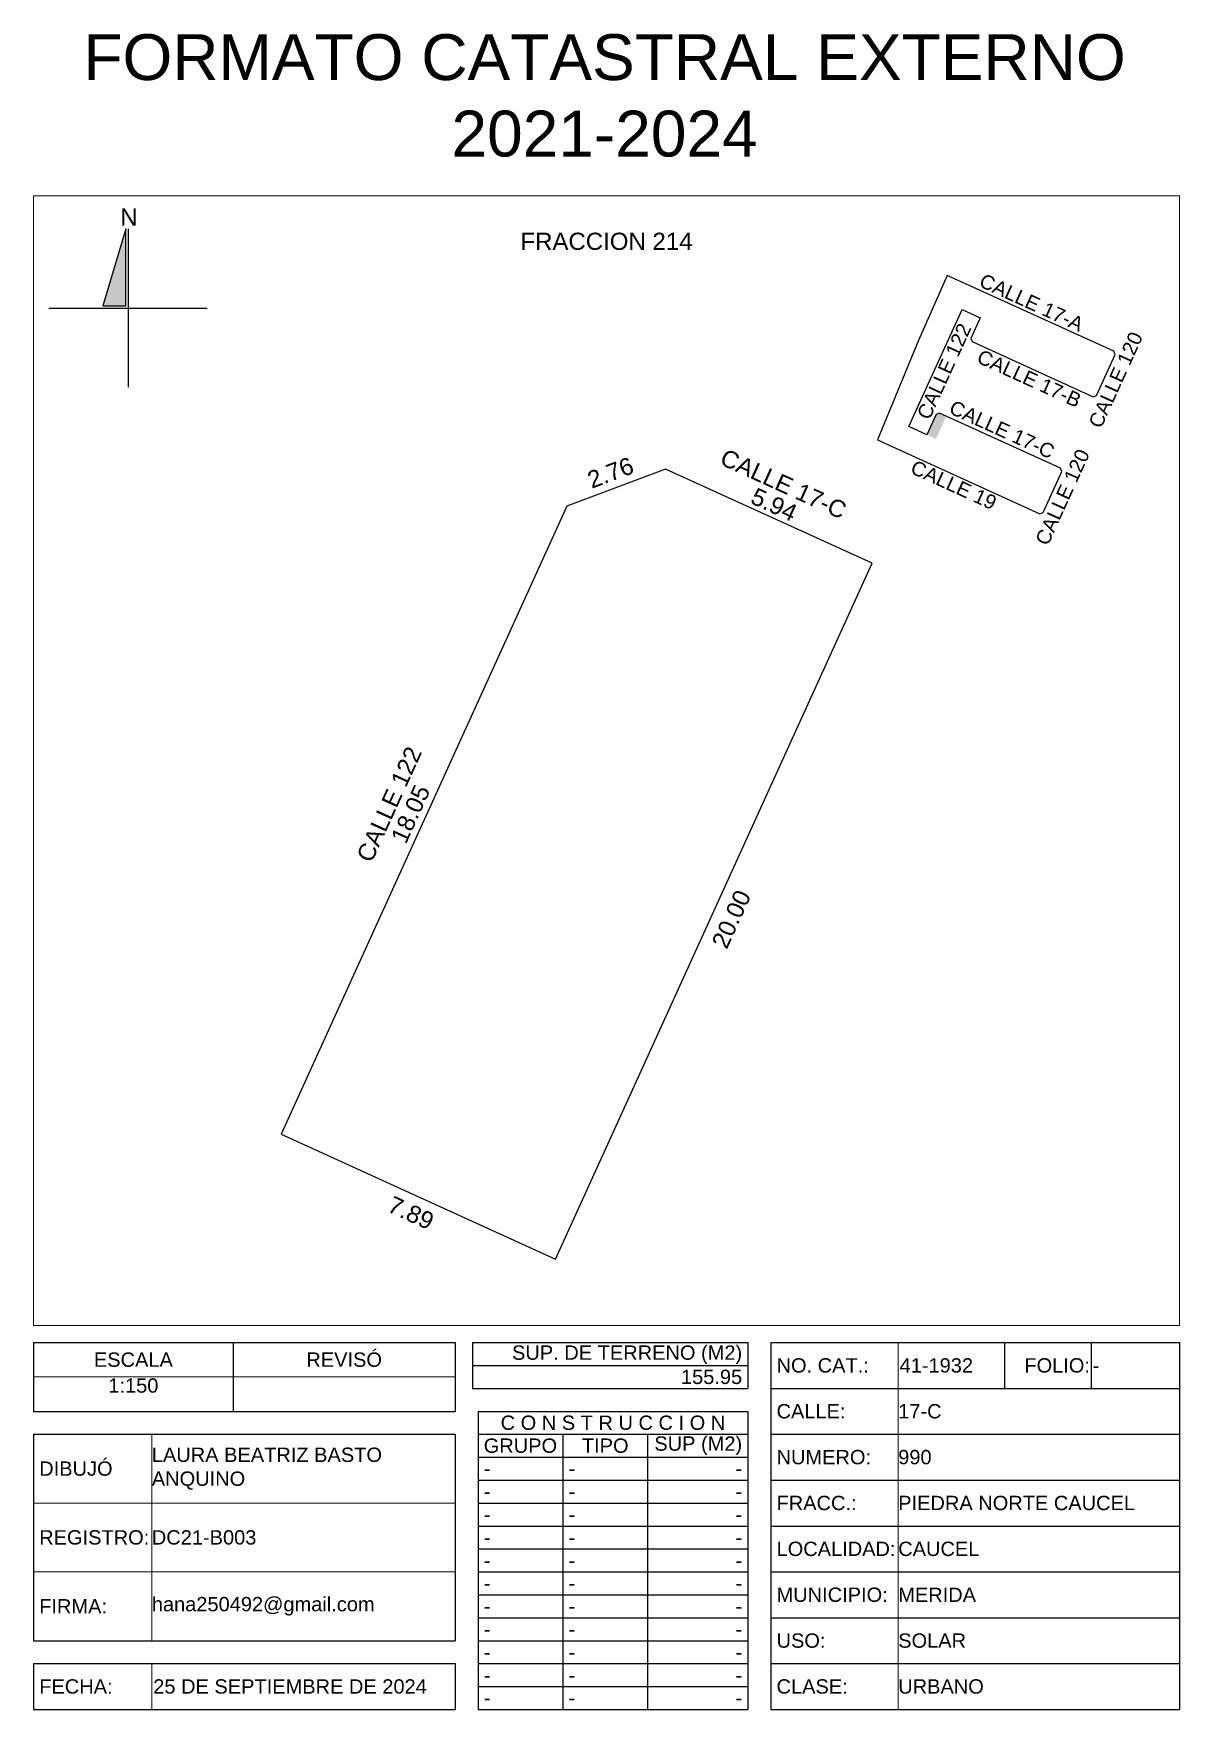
# Model space of a CAD drawing. Header units: inches. Extents: x 163.5 to 193.5, y 30.1 to 74.
import ezdxf

# ---------------------------------------------------------------- set-up
doc = ezdxf.new("R2010")
doc.units = ezdxf.units.IN
doc.header["$MEASUREMENT"] = 0
doc.layers.add('_DIV LOTES', color=7, linetype='Continuous')
doc.styles.add('Formato', font='arial.ttf')
doc.styles.add('Localizacion', font='arial.ttf')
doc.styles.get("Standard").update_dxf_attribs({"font": 'arial.ttf'})
doc.styles.add('Terreno', font='arial.ttf')
doc.dimstyles.new('T-100', dxfattribs={"dimscale": 0, "dimtxt": 0.45, "dimasz": 0.18, "dimexe": 0.18, "dimexo": 0.0625, "dimgap": 0.0905, "dimtad": 0, "dimzin": 1, "dimdsep": 46, "dimtxsty": 'Terreno', "dimblk": 'NONE', "dimcen": 0, "dimse1": 1, "dimse2": 1, "dimsd1": 1, "dimsd2": 1, "dimclrt": 256, "dimadec": 0, "dimazin": 0, "dimtfac": 1, "dimtix": 1, "dimtofl": 0, "dimtmove": 2, "dimatfit": 3, "dimldrblk": 'NONE', "dimfxl": 1, "dimtolj": 1, "dimarcsym": 0})
doc.dimstyles.new('U-100', dxfattribs={"dimscale": 0, "dimtxt": 0.375, "dimasz": 0.18, "dimexe": 0.18, "dimexo": 0.0625, "dimgap": 0.0905, "dimtad": 0, "dimzin": 1, "dimdsep": 46, "dimtxsty": 'Terreno', "dimblk": 'NONE', "dimcen": 0, "dimse1": 1, "dimse2": 1, "dimsd1": 1, "dimsd2": 1, "dimclrt": 256, "dimadec": 0, "dimazin": 0, "dimtfac": 1, "dimtix": 1, "dimtofl": 0, "dimtmove": 2, "dimatfit": 3, "dimldrblk": 'NONE', "dimfxl": 1, "dimtolj": 1, "dimarcsym": 0})

# ---------------------------------------------------------------- blocks, each defined once
blk = doc.blocks.new('*T4')
at = {"color": 0, "linetype": 'ByBlock', "lineweight": -2, "transparency": 16777216}
for p, q in [((0, 0), (11.036, 0)), ((0, 0), (0, -1.8)), ((5.23, 0), (5.23, -1.8)), ((11.036, 0), (11.036, -1.8)), ((0, -1.8), (11.036, -1.8))]:
    blk.add_line(p, q, dxfattribs=at)
at = {"layer": 'Defpoints', "color": 8, "linetype": 'ByBlock', "lineweight": 0, "transparency": 16777216}
blk.add_line((0, -0.9), (11.036, -0.9), dxfattribs=at)
at = {"color": 0, "lineweight": 18, "transparency": 16777216, "char_height": 0.375}
for s, insert, width, attachment_point in [('{\\C256;ESCALA}', (2.615, -0.45), 5.15762, 5), ('REVISÓ', (8.133, -0.45), 5.73486, 5), ('1:150', (2.615, -0.936), 5.15762, 2)]:
    blk.add_mtext(s, dxfattribs=dict(at, insert=insert, width=width, attachment_point=attachment_point))
blk = doc.blocks.new('*T5')
at = {"color": 0, "lineweight": -2, "transparency": 16777216}
for p, q in [((0, 0), (7.21, 0)), ((0, 0), (0, -0.6)), ((7.21, 0), (7.21, -0.6)), ((0, -0.6), (7.21, -0.6))]:
    blk.add_line(p, q, dxfattribs=at)
at = {"color": 0, "lineweight": 18, "transparency": 16777216, "insert": (7.06, -0.3), "char_height": 0.375, "width": 6.90975, "attachment_point": 6}
blk.add_mtext('155.95', dxfattribs=at)
blk = doc.blocks.new('*T6')
at = {"color": 0, "lineweight": -2, "transparency": 16777216}
for p, q in [((0, 0), (7.21, 0)), ((0, 0), (0, -0.6)), ((7.21, 0), (7.21, -0.6)), ((0, -0.6), (7.21, -0.6))]:
    blk.add_line(p, q, dxfattribs=at)
at = {"color": 0, "lineweight": 18, "transparency": 16777216, "insert": (7.06, -0.564), "char_height": 0.375, "width": 6.90975, "attachment_point": 9}
blk.add_mtext('{\\C256;  SUP. DE TERRENO (M2)   }', dxfattribs=at)
blk = doc.blocks.new('*T7')
at = {"color": 0, "lineweight": -2, "transparency": 16777216}
for p, q in [((0, 0), (3.336, 0)), ((0, 0), (0, -9.6)), ((0, -1.2), (3.336, -1.2)), ((0, -2.4), (3.336, -2.4)), ((0, -3.6), (3.336, -3.6)), ((0, -4.8), (3.336, -4.8)), ((0, -6), (3.336, -6)), ((0, -7.2), (3.336, -7.2)), ((0, -8.4), (3.336, -8.4)), ((0, -9.6), (3.336, -9.6))]:
    blk.add_line(p, q, dxfattribs=at)
at = {"layer": 'Defpoints', "color": 8, "linetype": 'ByBlock', "lineweight": 0, "transparency": 16777216}
blk.add_line((3.336, 0), (3.336, -9.6), dxfattribs=at)
at = {"color": 0, "lineweight": 18, "transparency": 16777216, "char_height": 0.375, "width": 3.03551, "attachment_point": 4, "style": 'Formato'}
for s, insert in [('NO. CAT.:', (0.15, -0.6)), ('CALLE:', (0.15, -1.8)), ('NUMERO:', (0.15, -3)), ('FRACC.:', (0.15, -4.2)), ('LOCALIDAD:', (0.15, -5.4)), ('MUNICIPIO:', (0.15, -6.6)), ('CLASE:', (0.15, -9))]:
    blk.add_mtext(s, dxfattribs=dict(at, insert=insert))
at = {"color": 0, "lineweight": 18, "transparency": 16777216, "insert": (0.15, -7.8), "char_height": 0.375, "width": 3.03551, "attachment_point": 4}
blk.add_mtext('USO:', dxfattribs=at)
blk = doc.blocks.new('*T8')
at = {"color": 0, "lineweight": -2, "transparency": 16777216}
for p, q in [((0, 0), (7.363, 0)), ((7.363, 0), (7.363, -8.4)), ((0, -1.2), (7.363, -1.2)), ((0, -2.4), (7.363, -2.4)), ((0, -3.6), (7.363, -3.6)), ((0, -4.8), (7.363, -4.8)), ((0, -6), (7.363, -6)), ((0, -7.2), (7.363, -7.2)), ((0, -8.4), (7.363, -8.4))]:
    blk.add_line(p, q, dxfattribs=at)
at = {"layer": 'Defpoints', "color": 8, "linetype": 'ByBlock', "lineweight": 0, "transparency": 16777216}
blk.add_line((0, 0), (0, -8.4), dxfattribs=at)
at = {"color": 0, "lineweight": 18, "transparency": 16777216, "char_height": 0.375, "width": 7.363, "attachment_point": 4}
for s, insert in [('17-C', (0, -0.6)), ('990', (0, -1.8)), ('PIEDRA NORTE CAUCEL', (0, -3)), ('CAUCEL', (0, -4.2)), ('MERIDA', (0, -5.4)), ('SOLAR', (0, -6.6)), ('URBANO', (0, -7.8))]:
    blk.add_mtext(s, dxfattribs=dict(at, insert=insert))
blk = doc.blocks.new('*T9')
at = {"color": 0, "lineweight": -2, "transparency": 16777216}
for p, q in [((0, 0), (2.782, 0)), ((2.782, 0), (2.782, -1.2)), ((0, -1.2), (2.782, -1.2))]:
    blk.add_line(p, q, dxfattribs=at)
at = {"layer": 'Defpoints', "color": 8, "linetype": 'ByBlock', "lineweight": 0, "transparency": 16777216}
blk.add_line((0, 0), (0, -1.2), dxfattribs=at)
at = {"color": 0, "lineweight": 18, "transparency": 16777216, "insert": (0.036, -0.6), "char_height": 0.375, "width": 2.7103, "attachment_point": 4}
blk.add_mtext('41-1932', dxfattribs=at)
blk = doc.blocks.new('*T10')
at = {"color": 0, "lineweight": -2, "transparency": 16777216}
for p, q in [((0, 0), (2.273, 0)), ((0, 0), (0, -1.2)), ((0, -1.2), (2.273, -1.2))]:
    blk.add_line(p, q, dxfattribs=at)
at = {"layer": 'Defpoints', "color": 8, "linetype": 'ByBlock', "lineweight": 0, "transparency": 16777216}
blk.add_line((2.273, 0), (2.273, -1.2), dxfattribs=at)
at = {"color": 0, "lineweight": 18, "transparency": 16777216, "insert": (2.237, -0.6), "char_height": 0.375, "width": 2.2007, "attachment_point": 6}
blk.add_mtext(' FOLIO:', dxfattribs=at)
blk = doc.blocks.new('*T11')
at = {"color": 0, "lineweight": -2, "transparency": 16777216}
for p, q in [((0, 0), (2.308, 0)), ((2.308, 0), (2.308, -1.2)), ((0, -1.2), (2.308, -1.2))]:
    blk.add_line(p, q, dxfattribs=at)
at = {"layer": 'Defpoints', "color": 8, "linetype": 'ByBlock', "lineweight": 0, "transparency": 16777216}
blk.add_line((0, 0), (0, -1.2), dxfattribs=at)
at = {"color": 0, "lineweight": 18, "transparency": 16777216, "insert": (0.036, -0.6), "char_height": 0.375, "width": 2.236, "attachment_point": 4}
blk.add_mtext('-', dxfattribs=at)
blk = doc.blocks.new('*T12')
at = {"color": 0, "lineweight": -2, "transparency": 16777216}
for p, q in [((0, 0), (3.098, 0)), ((0, 0), (0, -1.2)), ((0, -1.2), (3.098, -1.2))]:
    blk.add_line(p, q, dxfattribs=at)
at = {"layer": 'Defpoints', "color": 8, "linetype": 'ByBlock', "lineweight": 0, "transparency": 16777216}
blk.add_line((3.098, 0), (3.098, -1.2), dxfattribs=at)
at = {"color": 0, "lineweight": 18, "transparency": 16777216, "insert": (0.15, -0.6), "char_height": 0.375, "width": 2.79829, "attachment_point": 4}
blk.add_mtext('{\\C256;FECHA:}', dxfattribs=at)
blk = doc.blocks.new('*T13')
at = {"color": 0, "lineweight": -2, "transparency": 16777216}
for p, q in [((0, 0), (7.938, 0)), ((7.938, 0), (7.938, -1.2)), ((0, -1.2), (7.938, -1.2))]:
    blk.add_line(p, q, dxfattribs=at)
at = {"layer": 'Defpoints', "color": 8, "linetype": 'ByBlock', "lineweight": 0, "transparency": 16777216}
blk.add_line((0, 0), (0, -1.2), dxfattribs=at)
at = {"color": 0, "lineweight": 18, "transparency": 16777216, "insert": (0.036, -0.6), "char_height": 0.375, "width": 7.86619, "attachment_point": 4}
blk.add_mtext('{\\C256;25 DE SEPTIEMBRE DE 2024}', dxfattribs=at)
blk = doc.blocks.new('*T14')
at = {"color": 0, "lineweight": -2, "transparency": 16777216}
for p, q in [((0, 0), (7.065, 0)), ((0, 0), (0, -7.8)), ((7.065, 0), (7.065, -7.8)), ((0, -0.6), (7.065, -0.6)), ((2.22, -0.6), (2.22, -7.8)), ((4.44, -0.6), (4.44, -7.8)), ((0, -1.2), (7.065, -1.2)), ((0, -1.8), (7.065, -1.8)), ((0, -2.4), (7.065, -2.4)), ((0, -3), (7.065, -3)), ((0, -3.6), (7.065, -3.6)), ((0, -4.2), (7.065, -4.2)), ((0, -4.8), (7.065, -4.8)), ((0, -5.4), (7.065, -5.4)), ((0, -6), (7.065, -6)), ((0, -6.6), (7.065, -6.6)), ((0, -7.2), (7.065, -7.2)), ((0, -7.8), (7.065, -7.8))]:
    blk.add_line(p, q, dxfattribs=at)
at = {"color": 0, "lineweight": 18, "transparency": 16777216, "char_height": 0.375}
for s, insert, width, attachment_point in [('{\\C256;C O N S T R U C C I O N}', (3.532, -0.3), 7.065, 5), ('GRUPO', (1.11, -0.9), 2.22, 5), ('TIPO', (3.33, -0.9), 2.22, 5), ('SUP (M2)', (6.915, -0.9), 2.325, 6), ('-', (0.15, -1.5), 1.92, 4), ('-', (2.37, -1.5), 1.92, 4), ('-', (0.15, -2.1), 1.92, 4), ('-', (2.37, -2.1), 1.92, 4), ('-', (0.15, -2.7), 1.92, 4), ('-', (2.37, -2.7), 1.92, 4), ('-', (0.15, -3.3), 1.92, 4), ('-', (2.37, -3.3), 1.92, 4), ('-', (0.15, -3.9), 1.92, 4), ('-', (2.37, -3.9), 1.92, 4), ('-', (0.15, -4.5), 1.92, 4), ('-', (2.37, -4.5), 1.92, 4), ('-', (0.15, -5.1), 1.92, 4), ('-', (2.37, -5.1), 1.92, 4), ('-', (0.15, -5.7), 1.92, 4), ('-', (2.37, -5.7), 1.92, 4), ('-', (0.15, -6.3), 1.92, 4), ('-', (2.37, -6.3), 1.92, 4), ('-', (0.15, -6.9), 1.92, 4), ('-', (2.37, -6.9), 1.92, 4), ('-', (0.15, -7.5), 1.92, 4), ('-', (2.37, -7.5), 1.92, 4), ('-', (6.915, -7.5), 2.325, 6)]:
    blk.add_mtext(s, dxfattribs=dict(at, insert=insert, width=width, attachment_point=attachment_point))
at = {"color": 0, "lineweight": 18, "transparency": 16777216, "char_height": 0.375, "width": 2.325, "attachment_point": 6, "style": 'Formato'}
for insert in [(6.915, -1.5), (6.915, -2.1), (6.915, -2.7), (6.915, -3.3), (6.915, -3.9), (6.915, -4.5), (6.915, -5.1), (6.915, -5.7), (6.915, -6.3), (6.915, -6.9)]:
    blk.add_mtext('-', dxfattribs=dict(at, insert=insert))
blk = doc.blocks.new('*T15')
at = {"color": 0, "lineweight": -2, "transparency": 16777216}
for p, q in [((0, 0), (11.036, 0)), ((0, 0), (0, -5.4)), ((11.036, 0), (11.036, -5.4)), ((0, -5.4), (11.036, -5.4))]:
    blk.add_line(p, q, dxfattribs=at)
at = {"layer": 'Defpoints', "color": 8, "linetype": 'ByBlock', "lineweight": 0, "transparency": 16777216}
for p, q in [((3.098, 0), (3.098, -5.4)), ((0, -1.8), (11.036, -1.8)), ((0, -3.6), (11.036, -3.6))]:
    blk.add_line(p, q, dxfattribs=at)
at = {"color": 0, "lineweight": 18, "transparency": 16777216, "char_height": 0.375, "width": 7.93819, "attachment_point": 4, "style": 'Formato'}
for s, insert in [('LAURA BEATRIZ BASTO ANQUINO', (3.098, -0.9)), ('DC21-B003', (3.098, -2.7)), ('hana250492@gmail.com', (3.098, -4.5))]:
    blk.add_mtext(s, dxfattribs=dict(at, insert=insert))
at = {"color": 0, "lineweight": 18, "transparency": 16777216, "char_height": 0.375, "width": 2.79829, "attachment_point": 4}
for s, insert in [('DIBUJÓ', (0.15, -0.9)), ('REGISTRO:', (0.15, -2.7)), ('FIRMA:', (0.15, -4.5))]:
    blk.add_mtext(s, dxfattribs=dict(at, insert=insert))
blk = doc.blocks.new('Norte')
blk.add_hatch(color=256).paths.add_polyline_path([(2254.291, 2179.168), (2254.691, 2179.168), (2254.691, 2180.508)])
for p, q in [((2254.731, 2180.508), (2254.731, 2177.748)), ((2253.351, 2179.128), (2256.111, 2179.128))]:
    blk.add_line(p, q)
blk.add_lwpolyline([(2254.691, 2180.508), (2254.291, 2179.168), (2254.691, 2179.168)], close=True)
at = {"insert": (2254.595, 2180.866), "char_height": 0.3, "width": 0.27128, "attachment_point": 1, "style": 'Localizacion'}
blk.add_mtext('N', dxfattribs=at)
blk = doc.blocks.new('*D20')
at = {"layer": 'Defpoints', "color": 0, "transparency": 16777216}
for p in [(187.62, 68.057), (187.439, 67.659), (191.799, 65.674)]:
    blk.add_point(p, dxfattribs=at)
at = {"transparency": 16777216, "insert": (189.644, 66.949), "char_height": 0.375, "attachment_point": 5, "rotation": 335.528, "style": 'Terreno'}
blk.add_mtext('\\A1;CALLE 17-A', dxfattribs=at)
blk = doc.blocks.new('_None')
blk = doc.blocks.new('*D21')
at = {"layer": 'Defpoints', "color": 0, "transparency": 16777216}
for p in [(185.614, 63.357), (189.864, 61.422), (189.723, 61.112)]:
    blk.add_point(p, dxfattribs=at)
at = {"transparency": 16777216, "insert": (187.607, 62.174), "char_height": 0.375, "attachment_point": 5, "rotation": 335.528, "style": 'Terreno'}
blk.add_mtext('\\A1;CALLE 19', dxfattribs=at)
blk = doc.blocks.new('*D22')
at = {"layer": 'Defpoints', "color": 0, "transparency": 16777216}
for p in [(190.437, 62.527), (190.625, 62.442), (189.948, 61.454)]:
    blk.add_point(p, dxfattribs=at)
at = {"transparency": 16777216, "insert": (190.457, 61.857), "char_height": 0.375, "attachment_point": 5, "rotation": 65.528, "style": 'Terreno'}
blk.add_mtext('\\A1;CALLE 120', dxfattribs=at)
blk = doc.blocks.new('*D23')
at = {"layer": 'Defpoints', "color": 0, "transparency": 16777216}
for p in [(187.236, 64.054), (187.306, 64.208), (190.405, 62.611)]:
    blk.add_point(p, dxfattribs=at)
at = {"transparency": 16777216, "insert": (188.871, 63.625), "char_height": 0.375, "attachment_point": 5, "rotation": 335.528, "style": 'Terreno'}
blk.add_mtext('\\A1;CALLE 17-C', dxfattribs=at)
blk = doc.blocks.new('*D24')
at = {"layer": 'Defpoints', "color": 0, "transparency": 16777216}
for p in [(187.825, 66.765), (187.949, 66.708), (186.432, 63.702)]:
    blk.add_point(p, dxfattribs=at)
at = {"transparency": 16777216, "insert": (187.358, 65.148), "char_height": 0.375, "attachment_point": 5, "rotation": 65.528, "style": 'Terreno'}
blk.add_mtext('\\A1;CALLE 122', dxfattribs=at)
blk = doc.blocks.new('*D25')
at = {"layer": 'Defpoints', "color": 0, "transparency": 16777216}
for p in [(188.088, 65.927), (191.258, 64.485), (191.197, 64.351)]:
    blk.add_point(p, dxfattribs=at)
at = {"transparency": 16777216, "insert": (189.584, 64.959), "char_height": 0.375, "attachment_point": 5, "rotation": 335.528, "style": 'Terreno'}
blk.add_mtext('\\A1;CALLE 17-B', dxfattribs=at)
blk = doc.blocks.new('*D26')
at = {"layer": 'Defpoints', "color": 0, "transparency": 16777216}
for p in [(191.831, 65.59), (191.986, 65.519), (191.342, 64.516)]:
    blk.add_point(p, dxfattribs=at)
at = {"transparency": 16777216, "insert": (191.849, 64.924), "char_height": 0.375, "attachment_point": 5, "rotation": 65.528, "style": 'Terreno'}
blk.add_mtext('\\A1;CALLE 120', dxfattribs=at)
blk = doc.blocks.new('*D29')
at = {"layer": 'Defpoints', "color": 0, "transparency": 16777216}
for p in [(177.479, 61.621), (169.651, 45.353), (170.002, 45.193)]:
    blk.add_point(p, dxfattribs=at)
at = {"transparency": 16777216, "insert": (173.39, 53.567), "char_height": 0.45, "attachment_point": 5, "rotation": 65.528, "style": 'Terreno'}
blk.add_mtext('\\A1;18.05', dxfattribs=at)
blk = doc.blocks.new('*D30')
at = {"layer": 'Defpoints', "color": 0, "transparency": 16777216}
for p in [(170.002, 45.193), (177.186, 41.923), (176.991, 41.495)]:
    blk.add_point(p, dxfattribs=at)
at = {"transparency": 16777216, "insert": (173.399, 43.129), "char_height": 0.45, "attachment_point": 5, "rotation": 335.528, "style": 'Terreno'}
blk.add_mtext('\\A1;7.89', dxfattribs=at)
blk = doc.blocks.new('*D31')
at = {"layer": 'Defpoints', "color": 0, "transparency": 16777216}
for p in [(185.471, 60.126), (185.932, 59.917), (177.186, 41.923)]:
    blk.add_point(p, dxfattribs=at)
at = {"transparency": 16777216, "insert": (181.789, 50.815), "char_height": 0.45, "attachment_point": 5, "rotation": 65.528, "style": 'Terreno'}
blk.add_mtext('\\A1;20.00', dxfattribs=at)
blk = doc.blocks.new('*D32')
at = {"layer": 'Defpoints', "color": 0, "transparency": 16777216}
for p in [(180.2, 62.891), (180.062, 62.588), (185.471, 60.126)]:
    blk.add_point(p, dxfattribs=at)
at = {"transparency": 16777216, "insert": (182.904, 61.66), "char_height": 0.45, "attachment_point": 5, "rotation": 335.528, "style": 'Terreno'}
blk.add_mtext('\\A1;5.94', dxfattribs=at)
blk = doc.blocks.new('*D33')
at = {"layer": 'Defpoints', "color": 0, "transparency": 16777216}
for p in [(180.062, 62.588), (177.333, 62.013), (177.479, 61.621)]:
    blk.add_point(p, dxfattribs=at)
at = {"transparency": 16777216, "insert": (178.624, 62.496), "char_height": 0.45, "attachment_point": 5, "rotation": 20.528, "style": 'Terreno'}
blk.add_mtext('\\A1;2.76', dxfattribs=at)
blk = doc.blocks.new('*D34')
at = {"layer": 'Defpoints', "color": 0, "transparency": 16777216}
for p in [(177.479, 61.621), (169.092, 45.607), (170.002, 45.193)]:
    blk.add_point(p, dxfattribs=at)
at = {"transparency": 16777216, "insert": (172.831, 53.821), "char_height": 0.45, "attachment_point": 5, "rotation": 65.528, "style": 'Terreno'}
blk.add_mtext('\\A1;CALLE 122', dxfattribs=at)
blk = doc.blocks.new('*D35')
at = {"layer": 'Defpoints', "color": 0, "transparency": 16777216}
for p in [(180.447, 63.433), (180.062, 62.588), (185.471, 60.126)]:
    blk.add_point(p, dxfattribs=at)
at = {"transparency": 16777216, "insert": (183.151, 62.202), "char_height": 0.45, "attachment_point": 5, "rotation": 335.528, "style": 'Terreno'}
blk.add_mtext('\\A1;CALLE 17-C', dxfattribs=at)
blk = doc.blocks.new('*D37')
at = {"layer": 'Defpoints', "color": 0, "transparency": 16777216}
for p in [(163.518, 69.739), (193.518, 69.739), (193.518, 68.547)]:
    blk.add_point(p, dxfattribs=at)
at = {"transparency": 16777216, "insert": (178.518, 68.547), "char_height": 0.45, "width": 5.55464, "attachment_point": 5, "style": 'Terreno'}
blk.add_mtext('\\A1;FRACCION 214', dxfattribs=at)

msp = doc.modelspace()

# ---------------------------------------------------------------- hatches: boundary and pattern name
h = msp.add_hatch(color=256)
h.dxf.hatch_style = 1
h.paths.add_polyline_path([(187.413, 63.974), (187.236, 64.054), (187.152, 64.022), (186.907, 63.486), (187.142, 63.379)])

# ---------------------------------------------------------------- linework, layer by layer
at = {"lineweight": 18}
msp.add_lwpolyline([(163.518, 69.739), (193.518, 69.739), (193.518, 40.189), (163.518, 40.189)], close=True, dxfattribs=at)
at = {"layer": '_DIV LOTES'}
for points in [[(189.864, 61.422), (189.948, 61.454), (190.437, 62.527), (190.405, 62.611), (187.236, 64.054), (187.152, 64.022), (186.907, 63.486), (186.432, 63.702), (187.825, 66.765), (188.301, 66.548), (188.057, 66.011), (188.088, 65.927), (191.258, 64.485), (191.342, 64.516), (191.831, 65.59), (191.799, 65.674), (187.439, 67.659), (186.676, 65.941), (185.614, 63.357), (189.864, 61.422)], [(170.002, 45.193), (177.186, 41.923), (185.471, 60.126), (180.062, 62.588), (177.479, 61.621), (170.002, 45.193)]]:
    msp.add_lwpolyline(points, dxfattribs=at)

# ---------------------------------------------------------------- block references
at = {"lineweight": 25, "xscale": 1.5, "yscale": 1.5, "zscale": 1.5}
msp.add_blockref('Norte', (-3216.104, -3201.888), dxfattribs=at)
for name, p in [('*T4', (163.518, 39.739)), ('*T6', (175.01, 39.739)), ('*T7', (182.82, 39.739)), ('*T9', (186.155, 39.739)), ('*T10', (188.938, 39.739)), ('*T11', (191.21, 39.739)), ('*T5', (175.01, 39.139)), ('*T8', (186.155, 38.539)), ('*T14', (175.155, 37.939)), ('*T15', (163.518, 37.339)), ('*T12', (163.518, 31.339)), ('*T13', (166.617, 31.339))]:
    msp.add_blockref(name, p)

# ---------------------------------------------------------------- texts
at = {"lineweight": 18, "insert": (178.468, 72.36), "char_height": 1.2, "width": 31.23058, "attachment_point": 5, "style": 'Formato'}
msp.add_mtext('\\A1;FORMATO CATASTRAL EXTERNO 2021-2024', dxfattribs=at)

# ---------------------------------------------------------------- dimensions: what is measured, and where the dimension line sits
dim = msp.add_linear_dim(base=(193.518, 68.547), p1=(163.518, 69.739), p2=(193.518, 69.739), text='FRACCION 214', dimstyle='T-100', override={"dimscale": 1})
dim.commit()
dim.dimension.update_dxf_attribs({"geometry": '*D37', "text_midpoint": (178.518, 68.547)})
for base, p1, p2, angle, text, picture, middle in [((187.62, 68.057), (191.799, 65.674), (187.439, 67.659), 155.528, 'CALLE 17-A', '*D20', (189.644, 66.949)), ((187.949, 66.708), (186.432, 63.702), (187.825, 66.765), 65.528, 'CALLE 122', '*D24', (187.358, 65.148)), ((191.197, 64.351), (188.088, 65.927), (191.258, 64.485), 335.528, 'CALLE 17-B', '*D25', (189.584, 64.959)), ((191.986, 65.519), (191.342, 64.516), (191.831, 65.59), 65.528, 'CALLE 120', '*D26', (191.849, 64.924)), ((187.306, 64.208), (190.405, 62.611), (187.236, 64.054), 155.528, 'CALLE 17-C', '*D23', (188.871, 63.625)), ((189.723, 61.112), (185.614, 63.357), (189.864, 61.422), 335.528, 'CALLE 19', '*D21', (187.607, 62.174)), ((190.625, 62.442), (189.948, 61.454), (190.437, 62.527), 65.528, 'CALLE 120', '*D22', (190.457, 61.857))]:
    dim = msp.add_linear_dim(base=base, p1=p1, p2=p2, angle=angle, text=text, dimstyle='U-100', override={"dimscale": 1})
    dim.commit()
    dim.dimension.update_dxf_attribs({"geometry": picture, "text_midpoint": middle, "dimtype": 161})
for p1, p2, distance, text, picture, middle in [((185.471, 60.126), (180.062, 62.588), -0.928, 'CALLE 17-C', '*D35', (183.151, 62.202)), ((177.479, 61.621), (170.002, 45.193), -1, 'CALLE 122', '*D34', (172.831, 53.821))]:
    dim = msp.add_aligned_dim(p1=p1, p2=p2, distance=distance, text=text, dimstyle='T-100', override={"dimscale": 1})
    dim.commit()
    dim.dimension.update_dxf_attribs({"geometry": picture, "text_midpoint": middle})
for p1, p2, distance, picture, middle in [((180.062, 62.588), (177.479, 61.621), -0.418, '*D33', (178.624, 62.496)), ((185.471, 60.126), (180.062, 62.588), -0.333, '*D32', (182.904, 61.66)), ((177.479, 61.621), (170.002, 45.193), -0.386, '*D29', (173.39, 53.567)), ((177.186, 41.923), (185.471, 60.126), -0.506, '*D31', (181.789, 50.815)), ((170.002, 45.193), (177.186, 41.923), -0.471, '*D30', (173.399, 43.129))]:
    dim = msp.add_aligned_dim(p1=p1, p2=p2, distance=distance, dimstyle='T-100', override={"dimscale": 1})
    dim.commit()
    dim.dimension.update_dxf_attribs({"geometry": picture, "text_midpoint": middle})

doc.saveas('drawing.dxf')
